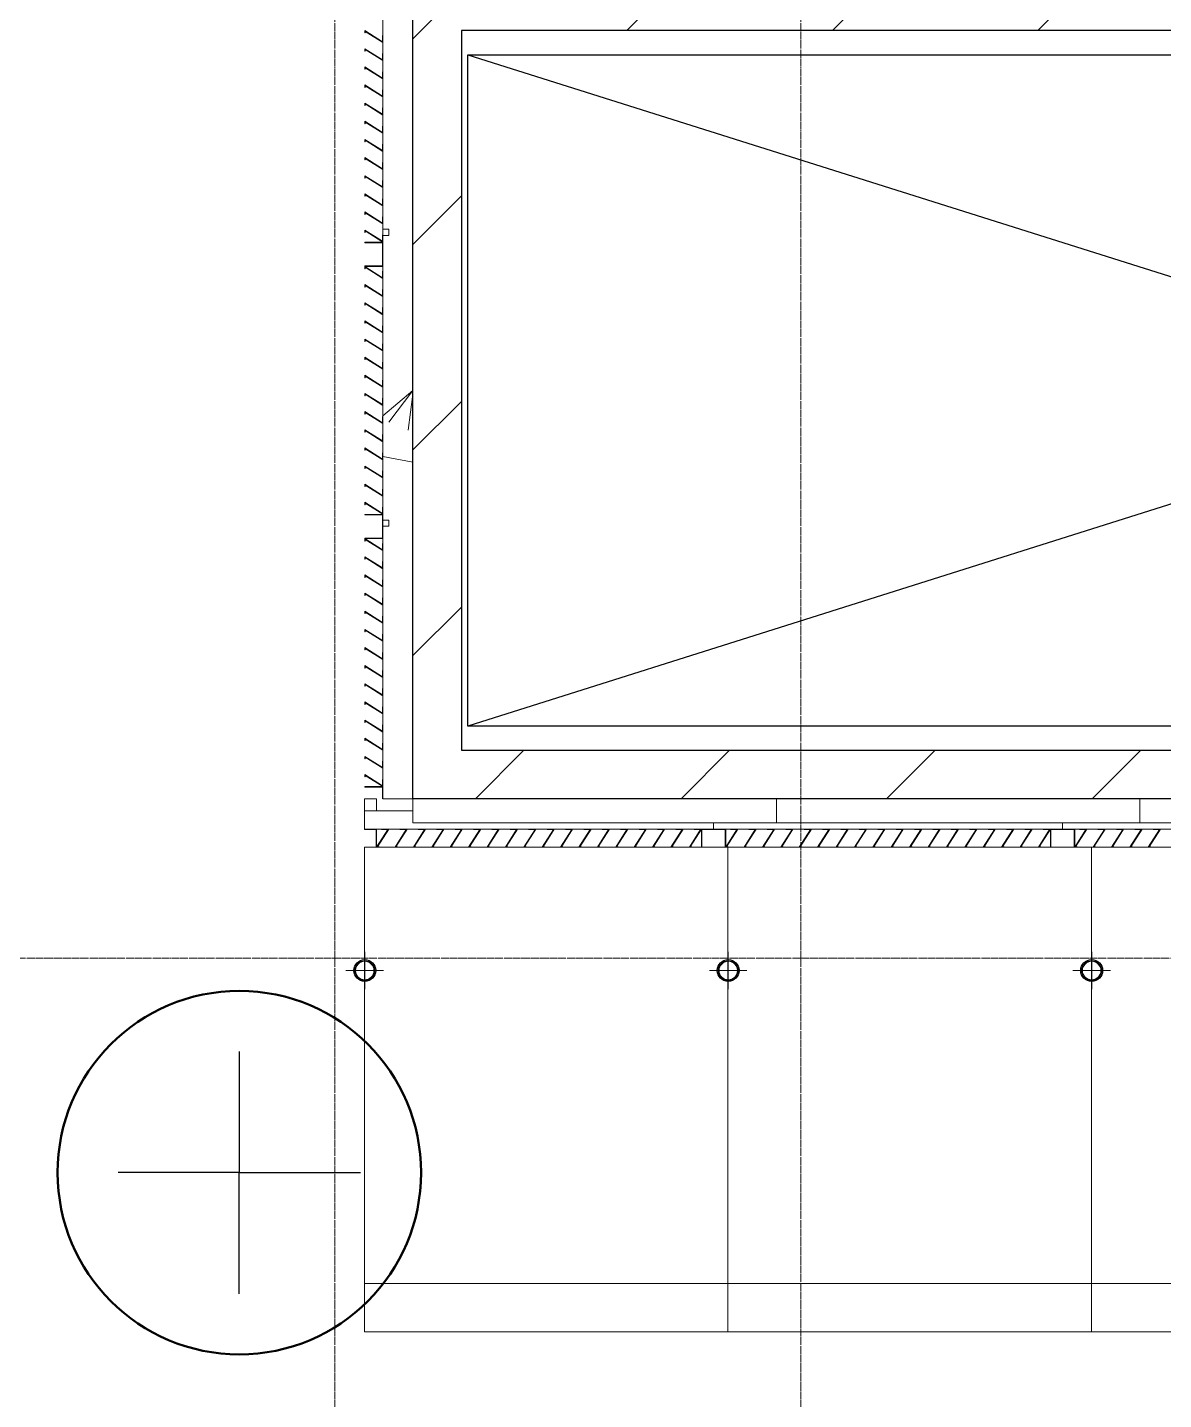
# Model space of a CAD drawing. Header units: millimetres. Extents: x 984 to 425800, y -34355 to 59419.
# Drawn here: x 121025 to 125713, y 10372 to 16035 of the extents above; entities that cross this region are included whole.
import ezdxf

# ---------------------------------------------------------------- set-up
doc = ezdxf.new("R2010")
doc.units = ezdxf.units.MM
doc.linetypes.add('DPA_Grid _ Level 100', pattern=[10, 5.5, -1.6, 1.3, -1.6])
for name, color, linetype, lineweight in [('_ _ A-DETL-OPENING', 1, 'Continuous', 25), ('A-ANNO-NOTE', 3, 'Continuous', 25), ('A-DETL-GENF', 2, 'Continuous', 35), ('A-GENM', 1, 'Continuous', 9), ('A-GLAZ-CURT', 2, 'Continuous', 9), ('A-WALL', 5, 'Continuous', 9), ('A-WALL-FNSH', 2, 'Continuous', 9), ('A-WALL-PATT', 1, 'Continuous', 9), ('E-LITE-EQPM', 2, 'Continuous', 9), ('S-GRID', 251, 'Continuous', 9)]:
    doc.layers.add(name, color=color, linetype=linetype, lineweight=lineweight)
pattern_1 = [(45, (1017098.17, 0), (-424.26407, 424.26407), [])]

# ---------------------------------------------------------------- blocks, each defined once
blk = doc.blocks.new('DPA_CP_Entrance Louver Grill Vertical Z - Louver Grill Vertical Z-V6-4110-01 GROUND LEVEL - REFLECTED CEILING PLAN')
at = {"layer": 'A-GLAZ-CURT'}
for p, q in [((-672.3, 127), (-672.3, 200)), ((-672.3, 200), (-670.3, 200)), ((-672.3, 199.9), (-672.3, 127)), ((-670.3, 200), (-670.3, 125)), ((-670.3, 125), (-670.3, 199.9)), ((670.3, 125), (670.3, 200)), ((670.3, 200), (672.3, 200)), ((670.3, 199.9), (670.3, 125)), ((672.3, 200), (672.3, 127)), ((672.3, 127), (672.3, 199.9)), ((-672.3, 127), (-720.3, 127)), ((-720.3, 127), (-720.3, 125)), ((-720.3, 125), (-720.3, 127)), ((-720.3, 127), (-672.3, 127)), ((-720.3, 125), (-670.3, 125)), ((-670.3, 125), (-720.3, 125)), ((-720.3, 100), (-720.3, 125)), ((-720.3, 125), (-720.3, 100)), ((720.3, 125), (-720.3, 125)), ((720.3, 125), (-720.3, 125)), ((-720.3, 100), (-720.3, 125)), ((-720.3, 125), (-720.3, 100)), ((720.3, 125), (-720.3, 125)), ((720.3, 125), (-720.3, 125)), ((670.3, 125), (720.3, 125)), ((720.3, 125), (670.3, 125)), ((720.3, 127), (672.3, 127)), ((672.3, 127), (720.3, 127)), ((720.3, 125), (720.3, 127)), ((720.3, 127), (720.3, 125)), ((720.3, 100), (720.3, 125)), ((720.3, 125), (720.3, 100)), ((720.3, 100), (720.3, 125)), ((720.3, 125), (720.3, 100)), ((-720.3, 0), (-670.3, 0)), ((-670.3, 0), (-720.3, 0)), ((670.3, 0), (720.3, 0)), ((720.3, 0), (670.3, 0))]:
    blk.add_line(p, q, dxfattribs=at)
blk = doc.blocks.new('DPA_CP_Entrance Louver Grill Vertical Z - Louver Grill Vertical Z-18397856-4110-01 GROUND LEVEL - REFLECTED CEILING PLAN')
at = {"layer": 'A-GLAZ-CURT'}
for p, q in [((-513.7, 200), (-513.7, 127)), ((-513.7, 127), (-513.7, 200)), ((-513.7, 200), (-511.7, 200)), ((-511.7, 125), (-511.7, 200)), ((-511.7, 200), (-511.7, 125)), ((511.7, 200), (511.7, 126)), ((511.7, 126), (511.7, 200)), ((511.7, 200), (513.7, 200)), ((513.7, 127), (513.7, 200)), ((513.7, 200), (513.7, 127)), ((-513.7, 127), (-561.7, 127)), ((-561.7, 127), (-513.7, 127)), ((-561.7, 50), (-561.7, 125)), ((-561.7, 125), (-561.7, 50)), ((-561.7, 50), (-561.7, 125)), ((-561.7, 125), (-561.7, 50)), ((561.7, 127), (513.7, 127)), ((513.7, 127), (561.7, 127)), ((-561.7, 50), (-561.7, 0)), ((-561.7, 0), (-561.7, 50))]:
    blk.add_line(p, q, dxfattribs=at)
blk = doc.blocks.new('DPA_CP_Entrance Louver Grill Vertical Z - Louver Grill Vertical Z-V10-4110-01 GROUND LEVEL - REFLECTED CEILING PLAN')
at = {"layer": 'A-GLAZ-CURT'}
for p, q in [((-513.7, 200), (-513.7, 127)), ((-513.7, 127), (-513.7, 200)), ((-513.7, 200), (-511.7, 200)), ((-511.7, 125.4), (-511.7, 200)), ((-511.7, 200), (-511.7, 125.4)), ((511.7, 200), (511.7, 126)), ((511.7, 126), (511.7, 200)), ((511.7, 200), (513.7, 200)), ((513.7, 127), (513.7, 200)), ((513.7, 200), (513.7, 127)), ((-513.7, 127), (-561.7, 127)), ((-561.7, 127), (-513.7, 127)), ((-458.3, 125), (-483.3, 125)), ((-458.3, 125), (-483.3, 125)), ((-458.3, 125), (-483.3, 125)), ((-458.3, 125), (-483.3, 125)), ((561.7, 127), (513.7, 127)), ((513.7, 127), (561.7, 127)), ((561.7, 50), (561.7, 125)), ((561.7, 125), (561.7, 50)), ((561.7, 50), (561.7, 125)), ((561.7, 125), (561.7, 50)), ((561.7, 0), (561.7, 50)), ((561.7, 50), (561.7, 0))]:
    blk.add_line(p, q, dxfattribs=at)
blk = doc.blocks.new('DPA_CP_Entrance Louver Grill Vertical Z - Louver Grill Vertical Z-V30-4110-01 GROUND LEVEL - REFLECTED CEILING PLAN')
at = {"layer": 'A-GLAZ-CURT'}
for p, q in [((-513.7, 200), (-513.7, 127)), ((-513.7, 127), (-513.7, 200)), ((-513.7, 200), (-511.7, 200)), ((-511.7, 126), (-511.7, 200)), ((-511.7, 200), (-511.7, 126)), ((511.7, 200), (511.7, 126)), ((511.7, 126), (511.7, 200)), ((511.7, 200), (513.7, 200)), ((513.7, 127), (513.7, 200)), ((513.7, 200), (513.7, 127)), ((-513.7, 127), (-561.7, 127)), ((-561.7, 127), (-513.7, 127)), ((-560, 125), (-535, 125)), ((-535, 125), (-560, 125)), ((-535, 125), (-560, 125)), ((-535, 125), (-560, 125)), ((-535, 125), (-560, 125)), ((-535, 125), (-560, 125)), ((561.7, 127), (513.7, 127)), ((513.7, 127), (561.7, 127))]:
    blk.add_line(p, q, dxfattribs=at)
blk = doc.blocks.new('DPA_CP_Entrance Louver Grill Vertical Z - Louver Grill Vertical Z-V31-4110-01 GROUND LEVEL - REFLECTED CEILING PLAN')
at = {"layer": 'A-GLAZ-CURT'}
for p, q in [((-672.3, 127), (-672.3, 200)), ((-672.3, 200), (-670.3, 200)), ((-672.3, 199.9), (-672.3, 127)), ((-670.3, 200), (-670.3, 125)), ((-670.3, 125), (-670.3, 199.9)), ((670.3, 125), (670.3, 200)), ((670.3, 200), (672.3, 200)), ((670.3, 199.9), (670.3, 125)), ((672.3, 200), (672.3, 127)), ((672.3, 127), (672.3, 199.9)), ((-672.3, 127), (-720.3, 127)), ((-720.3, 127), (-720.3, 125)), ((-720.3, 125), (-720.3, 127)), ((-720.3, 127), (-672.3, 127)), ((-720.3, 125), (-670.3, 125)), ((-670.3, 125), (-720.3, 125)), ((-720.3, 100), (-720.3, 125)), ((-720.3, 125), (-720.3, 100)), ((720.3, 125), (-720.3, 125)), ((720.3, 125), (-720.3, 125)), ((-720.3, 100), (-720.3, 125)), ((-720.3, 125), (-720.3, 100)), ((720.3, 125), (-720.3, 125)), ((720.3, 125), (-720.3, 125)), ((670.3, 125), (720.3, 125)), ((720.3, 125), (670.3, 125)), ((720.3, 127), (672.3, 127)), ((672.3, 127), (720.3, 127)), ((720.3, 125), (720.3, 127)), ((720.3, 127), (720.3, 125)), ((720.3, 50), (720.3, 125)), ((720.3, 125), (720.3, 50)), ((720.3, 50), (720.3, 125)), ((720.3, 125), (720.3, 50)), ((-720.3, 0), (-670.3, 0)), ((-670.3, 0), (-720.3, 0)), ((520.3, 50), (720.3, 50)), ((720.3, 50), (520.3, 50)), ((520.3, 50), (720.3, 50)), ((720.3, 50), (520.3, 50)), ((670.3, 50), (670.3, 0)), ((720.3, 50), (670.3, 50)), ((670.3, 50), (720.3, 50)), ((670.3, 0), (670.3, 50)), ((670.3, 0), (720.3, 0)), ((720.3, 0), (670.3, 0)), ((720.3, 0), (720.3, 50)), ((720.3, 50), (720.3, 0))]:
    blk.add_line(p, q, dxfattribs=at)
blk = doc.blocks.new('GM_Louver Grill Vertical Z - Z Profile-V36-4110-01 GROUND LEVEL - REFLECTED CEILING PLAN')
at = {"layer": 'A-GENM'}
for p, q in [((46.4, 73), (0.1, 0)), ((0.1, 0), (46.4, 73)), ((50, 75), (3.7, 2)), ((3.7, 2), (49.9, 74.9)), ((50, 75), (40, 75)), ((40, 75), (40, 73)), ((40, 73), (40, 75)), ((40, 75), (50, 75)), ((40, 73), (46.4, 73)), ((46.4, 73), (40, 73)), ((0.1, 0), (30, 0)), ((30, 0), (0.1, 0)), ((30, 2), (3.7, 2)), ((3.7, 2), (30, 2)), ((30, 0), (30, 2)), ((30, 2), (30, 0))]:
    blk.add_line(p, q, dxfattribs=at)
blk = doc.blocks.new('GM_Louver Grill Vertical Z - Z Profile-V43-4110-01 GROUND LEVEL - REFLECTED CEILING PLAN')
at = {"layer": 'A-GENM'}
for p, q in [((46.4, 73), (0.7, 1)), ((0.7, 1), (46.4, 73)), ((3.7, 2), (50, 75)), ((50, 75), (3.7, 2)), ((50, 75), (40, 75)), ((40, 75), (40, 73)), ((40, 73), (40, 75)), ((40, 75), (50, 75)), ((40, 73), (46.4, 73)), ((46.4, 73), (40, 73)), ((30, 2), (3.7, 2)), ((3.7, 2), (30, 2))]:
    blk.add_line(p, q, dxfattribs=at)
blk = doc.blocks.new('GM_Louver Grill Vertical Z - Z Profile-V44-4110-01 GROUND LEVEL - REFLECTED CEILING PLAN')
at = {"layer": 'A-GENM'}
for p, q in [((46.4, 73), (0.7, 1)), ((0.7, 1), (46.4, 73)), ((50, 75), (3.7, 2)), ((6.6, 6.5), (50, 75)), ((50, 75), (40, 75)), ((40, 75), (40, 73)), ((40, 73), (40, 75)), ((40, 75), (50, 75)), ((40, 73), (46.4, 73)), ((46.4, 73), (40, 73)), ((30, 2), (3.7, 2)), ((3.7, 2), (30, 2))]:
    blk.add_line(p, q, dxfattribs=at)
blk = doc.blocks.new('GM_Louver Grill Vertical Z - Z Profile-V45-4110-01 GROUND LEVEL - REFLECTED CEILING PLAN')
at = {"layer": 'A-GENM'}
for p, q in [((46.4, 73), (0.1, 0)), ((0.1, 0), (46.4, 73)), ((3.7, 2), (50, 75)), ((50, 75), (3.7, 2)), ((50, 75), (40, 75)), ((40, 75), (40, 73)), ((40, 73), (40, 75)), ((40, 75), (50, 75)), ((40, 73), (46.4, 73)), ((46.4, 73), (40, 73)), ((30, 2), (3.7, 2)), ((3.7, 2), (30, 2))]:
    blk.add_line(p, q, dxfattribs=at)
blk = doc.blocks.new('GM_Louver Grill Vertical Z - Z Profile-V46-4110-01 GROUND LEVEL - REFLECTED CEILING PLAN')
at = {"layer": 'A-GENM'}
for p, q in [((46.4, 73), (0.4, 0.4)), ((0.4, 0.4), (46.4, 73)), ((3.7, 2), (50, 75)), ((50, 75), (3.7, 2)), ((50, 75), (40, 75)), ((40, 75), (40, 73)), ((40, 73), (40, 75)), ((40, 75), (50, 75)), ((40, 73), (46.4, 73)), ((46.4, 73), (40, 73)), ((30, 2), (3.7, 2)), ((3.7, 2), (30, 2)), ((30, 0), (30, 2)), ((30, 2), (30, 0))]:
    blk.add_line(p, q, dxfattribs=at)
blk = doc.blocks.new('GM_Louver Grill Vertical Z - Z Profile-V60-4110-01 GROUND LEVEL - REFLECTED CEILING PLAN')
at = {"layer": 'A-GENM'}
for p, q in [((46.4, 73), (0.1, 0)), ((0.1, 0), (46.4, 73)), ((50, 75), (3.7, 2)), ((3.7, 2), (49.9, 74.9)), ((50, 75), (40, 75)), ((40, 75), (40, 73)), ((40, 73), (40, 75)), ((40, 75), (50, 75)), ((40, 73), (46.4, 73)), ((46.4, 73), (40, 73)), ((0.1, 0), (26.1, 0)), ((30, 0), (0.1, 0)), ((30, 2), (3.7, 2)), ((3.7, 2), (30, 2)), ((30, 0), (30, 2)), ((30, 2), (30, 0))]:
    blk.add_line(p, q, dxfattribs=at)
blk = doc.blocks.new('System Panel - Facade_Solid Panel 100mm-18344664-4110-01 GROUND LEVEL - REFLECTED CEILING PLAN')
at = {"layer": 'A-GLAZ-CURT'}
for p, q in [((-750, -150), (-750, -50)), ((-750, -50), (750, -50)), ((750, -50), (750, -150)), ((750, -150), (-750, -150))]:
    blk.add_line(p, q, dxfattribs=at)
blk = doc.blocks.new('DPA_CP_Entrance Canopy Lower - Depth 4200-17954607-4110-01 GROUND LEVEL - REFLECTED CEILING PLAN')
at = {"layer": 'A-GLAZ-CURT'}
for p, q in [((-894682.4, 11201.9), (-894682.4, 12652)), ((-894682.4, 12652), (-894682.4, 11203.2)), ((-893182.4, 12652), (-894682.4, 12652)), ((-893182.4, 12652), (-894682.4, 12652)), ((-894682.4, 12652), (-894682.4, 11252)), ((-894682.4, 11252), (-894682.4, 12652)), ((-894682.4, 12652), (-894632.4, 12652)), ((-894632.4, 12652), (-894682.4, 12652)), ((-894682.4, 10907), (-894682.4, 12652)), ((-894682.4, 12652), (-894682.4, 10852)), ((-893182.4, 12652), (-894682.4, 12652)), ((-893182.4, 12652), (-894682.4, 12652)), ((-893232.4, 12652), (-893182.4, 12652)), ((-893182.4, 12652), (-893232.4, 12652)), ((-893182.4, 11203.2), (-893182.4, 12652)), ((-893182.4, 12652), (-893182.4, 11201.9)), ((-893182.4, 12652), (-893182.4, 11252)), ((-893182.4, 11252), (-893182.4, 12652)), ((-893182.4, 10852), (-893182.4, 12652)), ((-893182.4, 12652), (-893182.4, 10907)), ((-894682.4, 11227), (-894682.4, 11252)), ((-894682.4, 11252), (-894682.4, 11232)), ((-894682.4, 11232), (-894682.4, 10987)), ((-894682.4, 10992), (-894682.4, 11227)), ((-893182.4, 11232), (-893182.4, 11252)), ((-893182.4, 11252), (-893182.4, 11227)), ((-893182.4, 10987), (-893182.4, 11232)), ((-893182.4, 11227), (-893182.4, 10992)), ((-894682.4, 10902), (-894682.4, 10992)), ((-894682.4, 10987), (-894682.4, 10907)), ((-893182.4, 10992), (-893182.4, 10902)), ((-893182.4, 10907), (-893182.4, 10987)), ((-894682.4, 10907), (-894682.4, 10937)), ((-894682.4, 10937), (-894682.4, 10907)), ((-894682.4, 10932), (-894682.4, 10902)), ((-894682.4, 10652), (-894682.4, 10932)), ((-893182.4, 10907), (-893182.4, 10937)), ((-893182.4, 10937), (-893182.4, 10907)), ((-893182.4, 10932), (-893182.4, 10652)), ((-893182.4, 10902), (-893182.4, 10932)), ((-894682.4, 10852), (-894682.4, 10902)), ((-894682.4, 10902), (-894682.4, 10652)), ((-893182.4, 10652), (-893182.4, 10902)), ((-893182.4, 10902), (-893182.4, 10852)), ((-893182.4, 10852), (-894682.4, 10852)), ((-893182.4, 10852), (-894682.4, 10852)), ((-893182.4, 10652), (-894682.4, 10652)), ((-893182.4, 10652), (-894682.4, 10652))]:
    blk.add_line(p, q, dxfattribs=at)
blk = doc.blocks.new('D1 - D1-12676964-4110-01 GROUND LEVEL - REFLECTED CEILING PLAN')
at = {"layer": 'A-DETL-GENF', "lineweight": 25}
for radius in [45, 40]:
    blk.add_circle((0, 0), radius, dxfattribs=at)
at = {"layer": 'E-LITE-EQPM'}
for p, q in [((0, 77.5), (0, -77.5)), ((-77.5, 0), (77.5, 0))]:
    blk.add_line(p, q, dxfattribs=at)
blk.add_circle((0, 0), 38, dxfattribs=at)
blk = doc.blocks.new('DPA_GM_ROW_Node - Small-3986038-4110-01 GROUND LEVEL - REFLECTED CEILING PLAN')
at = {"layer": 'A-ANNO-NOTE'}
for p, q in [((0, 1), (0, 0)), ((0, 0), (-1, 0)), ((0, 0), (1, 0)), ((0, -1), (0, 0))]:
    blk.add_line(p, q, dxfattribs=at)
at = {"layer": 'A-ANNO-NOTE', "lineweight": 50}
blk.add_circle((0, 0), 1.5, dxfattribs=at)

msp = doc.modelspace()

# ---------------------------------------------------------------- hatches: boundary and pattern name
at = {"layer": 'A-WALL-PATT'}
h = msp.add_hatch(dxfattribs=at)
h.set_pattern_fill('FP_5', color=256, angle=-230, style=0, pattern_type=2)
h.set_pattern_definition([(220, (122615.8, 14537), (318.8, -3643.7), [381, -4191]), (275, (122615.8, 14537), (-3821, 705), [304.8, -3352.8]), (169.55, (122642.4, 14233.4), (-3502.3, -2939), [323.8, -3561.8]), (223.82, (121600, 14537), (841, -5421.6), [571.5, -6286.5]), (173.36, (121670, 14085), (-4948.6, -4748), [485.7, -5342.7]), (278.82, (121600, 14537), (-4948.5, -4748), [457.2, -5029.2]), (249, (121853.8, 14029), (2045.3, -3032.3), [381, -4191]), (304, (121853.8, 14029), (-3683.8, -1236), [304.8, -3352.8]), (198.55, (122024.2, 13776.3), (-1638.4, -4268.3), [323.8, -3561.8]), (232.5, (122615.8, 14537), (-1691.1, -61.8), [167.64, -3144.5, 167.64, -6601.46]), (232.5, (122615.8, 14537), (-1691.1, -61.8), [-3479.8, -3235.96, 167.64, -3197.86]), (262.5, (122615.8, 14537), (-2003.6, -1336.4), [167.64, -1772.9, 167.64, -4351]), (262.5, (122615.8, 14537), (-2003.6, -1336.4), [-2108.2, -3068.3, 167.64, -1115.06]), (302.5, (122615.8, 15669.9), (114.6, -2711.8), [167.64, -1102.36, 167.64, -9052.56]), (302.5, (122615.8, 15669.9), (114.6, -2711.8), [-1437.64, -3794.76, 167.64, -5090.16]), (312.5, (122615.8, 16177.9), (-508.5, -2962.6), [167.6, -1483.4, 167.6, -6197.6]), (312.5, (122615.8, 16177.9), (-508.5, -2962.6), [-1818.6, -2463.8, 167.6, -3566.2])])
h.paths.add_polyline_path([(122490.8, 12852), (122615.8, 12852), (122615.8, 16222), (122490.8, 16222), (122490.8, 15202), (122515.8, 15202), (122515.8, 15177), (122490.8, 15177), (122490.8, 14002), (122515.8, 14002), (122515.8, 13977), (122490.8, 13977), (122490.8, 13432.7)])
h = msp.add_hatch(dxfattribs=at)
h.set_pattern_fill('FP_2', color=256, style=0, pattern_type=2)
h.set_pattern_definition(pattern_1)
h.paths.add_polyline_path([(131615.8, 16022), (131615.8, 16222), (122615.8, 16222), (122615.8, 16022), (128713.1, 16022)])
h = msp.add_hatch(dxfattribs=at)
h.set_pattern_fill('FP_2', color=256, style=0, pattern_type=2)
h.set_pattern_definition(pattern_1)
h.paths.add_polyline_path([(122615.8, 12852), (122815.8, 12852), (122815.8, 16022), (122615.8, 16022), (122615.8, 13432.7)])
h = msp.add_hatch(dxfattribs=at)
h.set_pattern_fill('FP_2', color=256, style=0, pattern_type=2)
h.set_pattern_definition(pattern_1)
h.paths.add_polyline_path([(131815.8, 12852), (131815.8, 13052), (122815.8, 13052), (122815.8, 12852), (131618.7, 12852)])

# ---------------------------------------------------------------- linework, layer by layer
at = {"layer": '_ _ A-DETL-OPENING'}
for p, q in [((131615.8, 15922), (122842.8, 13152)), ((122842.8, 15922), (131615.8, 13152)), ((122842.8, 13152), (122842.8, 15922)), ((122842.8, 15922), (131615.8, 15922)), ((131615.8, 13152), (122842.8, 13152))]:
    msp.add_line(p, q, dxfattribs=at)
at = {"layer": 'A-WALL', "color": 7, "lineweight": 25}
for p, q in [((122615.8, 16022), (122615.8, 16222)), ((122615.8, 12852), (122615.8, 16022)), ((131615.8, 16022), (122815.8, 16022)), ((122815.8, 16022), (122815.8, 13052)), ((122815.8, 13052), (131815.8, 13052)), ((122815.8, 12852), (122615.8, 12852)), ((131815.8, 12852), (122815.8, 12852))]:
    msp.add_line(p, q, dxfattribs=at)
at = {"layer": 'A-WALL-FNSH', "color": 250}
for p, q in [((122490.8, 15202), (122490.8, 16222)), ((122615.8, 16222), (122615.8, 12852)), ((122515.8, 15202), (122490.8, 15202)), ((122490.8, 14002), (122490.8, 15177)), ((122490.8, 15177), (122515.8, 15177)), ((122515.8, 15177), (122515.8, 15202)), ((122515.8, 14002), (122490.8, 14002)), ((122515.8, 13977), (122515.8, 14002)), ((122490.8, 12852), (122490.8, 13977)), ((122490.8, 13977), (122515.8, 13977)), ((122615.8, 12852), (122490.8, 12852))]:
    msp.add_line(p, q, dxfattribs=at)
at = {"layer": 'S-GRID', "linetype": 'DPA_Grid _ Level 100'}
for p, q in [((124215.8, -30742.3), (124215.8, 54919.2)), ((122292.8, -30742.3), (122292.8, 54038.7)), ((415577.1, 12194), (59238.8, 12194))]:
    msp.add_line(p, q, dxfattribs=at)

# ---------------------------------------------------------------- block references
at = {"layer": 'A-ANNO-NOTE', "xscale": 500, "yscale": 500, "zscale": 500}
msp.add_blockref('DPA_GM_ROW_Node - Small-3986038-4110-01 GROUND LEVEL - REFLECTED CEILING PLAN', (121899.1, 11308.8), dxfattribs=at)
at = {"layer": 'A-GENM'}
for name, p, rotation in [('GM_Louver Grill Vertical Z - Z Profile-V43-4110-01 GROUND LEVEL - REFLECTED CEILING PLAN', (122491.8, 15972.3), 90.00000000000006), ('GM_Louver Grill Vertical Z - Z Profile-V43-4110-01 GROUND LEVEL - REFLECTED CEILING PLAN', (122491.8, 15897.4), 90.00000000000006), ('GM_Louver Grill Vertical Z - Z Profile-V43-4110-01 GROUND LEVEL - REFLECTED CEILING PLAN', (122491.8, 15822.5), 90.00000000000006), ('GM_Louver Grill Vertical Z - Z Profile-V43-4110-01 GROUND LEVEL - REFLECTED CEILING PLAN', (122491.8, 15747.7), 90.00000000000006), ('GM_Louver Grill Vertical Z - Z Profile-V43-4110-01 GROUND LEVEL - REFLECTED CEILING PLAN', (122491.8, 15672.8), 90.00000000000006), ('GM_Louver Grill Vertical Z - Z Profile-V43-4110-01 GROUND LEVEL - REFLECTED CEILING PLAN', (122491.8, 15597.9), 90.00000000000006), ('GM_Louver Grill Vertical Z - Z Profile-V43-4110-01 GROUND LEVEL - REFLECTED CEILING PLAN', (122491.8, 15523), 90.00000000000006), ('GM_Louver Grill Vertical Z - Z Profile-V43-4110-01 GROUND LEVEL - REFLECTED CEILING PLAN', (122491.8, 15448.2), 90.00000000000006), ('GM_Louver Grill Vertical Z - Z Profile-V43-4110-01 GROUND LEVEL - REFLECTED CEILING PLAN', (122491.8, 15373.3), 90.00000000000006), ('GM_Louver Grill Vertical Z - Z Profile-V43-4110-01 GROUND LEVEL - REFLECTED CEILING PLAN', (122491.8, 15298.4), 90.00000000000006), ('GM_Louver Grill Vertical Z - Z Profile-V43-4110-01 GROUND LEVEL - REFLECTED CEILING PLAN', (122491.8, 15223.6), 90.00000000000006), ('GM_Louver Grill Vertical Z - Z Profile-V46-4110-01 GROUND LEVEL - REFLECTED CEILING PLAN', (122491.8, 15148.7), 90.00000000000006), ('GM_Louver Grill Vertical Z - Z Profile-V43-4110-01 GROUND LEVEL - REFLECTED CEILING PLAN', (122491.8, 14998.7), 90.00000000000006), ('GM_Louver Grill Vertical Z - Z Profile-V43-4110-01 GROUND LEVEL - REFLECTED CEILING PLAN', (122491.8, 14923.8), 90.00000000000006), ('GM_Louver Grill Vertical Z - Z Profile-V43-4110-01 GROUND LEVEL - REFLECTED CEILING PLAN', (122491.8, 14848.9), 90.00000000000006), ('GM_Louver Grill Vertical Z - Z Profile-V43-4110-01 GROUND LEVEL - REFLECTED CEILING PLAN', (122491.8, 14774.1), 90.00000000000006), ('GM_Louver Grill Vertical Z - Z Profile-V43-4110-01 GROUND LEVEL - REFLECTED CEILING PLAN', (122491.8, 14699.2), 90.00000000000006), ('GM_Louver Grill Vertical Z - Z Profile-V43-4110-01 GROUND LEVEL - REFLECTED CEILING PLAN', (122491.8, 14624.3), 90.00000000000006), ('GM_Louver Grill Vertical Z - Z Profile-V43-4110-01 GROUND LEVEL - REFLECTED CEILING PLAN', (122491.8, 14549.5), 90.00000000000006), ('GM_Louver Grill Vertical Z - Z Profile-V43-4110-01 GROUND LEVEL - REFLECTED CEILING PLAN', (122491.8, 14474.6), 90.00000000000006), ('GM_Louver Grill Vertical Z - Z Profile-V43-4110-01 GROUND LEVEL - REFLECTED CEILING PLAN', (122491.8, 14399.7), 90.00000000000006), ('GM_Louver Grill Vertical Z - Z Profile-V43-4110-01 GROUND LEVEL - REFLECTED CEILING PLAN', (122491.8, 14324.8), 90.00000000000006), ('GM_Louver Grill Vertical Z - Z Profile-V43-4110-01 GROUND LEVEL - REFLECTED CEILING PLAN', (122491.8, 14250), 90.00000000000006), ('GM_Louver Grill Vertical Z - Z Profile-V43-4110-01 GROUND LEVEL - REFLECTED CEILING PLAN', (122491.8, 14175.1), 90.00000000000006), ('GM_Louver Grill Vertical Z - Z Profile-V43-4110-01 GROUND LEVEL - REFLECTED CEILING PLAN', (122491.8, 14100.2), 90.00000000000006), ('GM_Louver Grill Vertical Z - Z Profile-V43-4110-01 GROUND LEVEL - REFLECTED CEILING PLAN', (122491.8, 14025.4), 90.00000000000006), ('GM_Louver Grill Vertical Z - Z Profile-V43-4110-01 GROUND LEVEL - REFLECTED CEILING PLAN', (122491.8, 13875.4), 90.00000000000006), ('GM_Louver Grill Vertical Z - Z Profile-V43-4110-01 GROUND LEVEL - REFLECTED CEILING PLAN', (122491.8, 13800.5), 90.00000000000006), ('GM_Louver Grill Vertical Z - Z Profile-V43-4110-01 GROUND LEVEL - REFLECTED CEILING PLAN', (122491.8, 13725.6), 90.00000000000006), ('GM_Louver Grill Vertical Z - Z Profile-V43-4110-01 GROUND LEVEL - REFLECTED CEILING PLAN', (122491.8, 13650.7), 90.00000000000006), ('GM_Louver Grill Vertical Z - Z Profile-V43-4110-01 GROUND LEVEL - REFLECTED CEILING PLAN', (122491.8, 13575.9), 90.00000000000006), ('GM_Louver Grill Vertical Z - Z Profile-V43-4110-01 GROUND LEVEL - REFLECTED CEILING PLAN', (122491.8, 13501), 90.00000000000006), ('GM_Louver Grill Vertical Z - Z Profile-V44-4110-01 GROUND LEVEL - REFLECTED CEILING PLAN', (122491.8, 13426.1), 90.00000000000006), ('GM_Louver Grill Vertical Z - Z Profile-V43-4110-01 GROUND LEVEL - REFLECTED CEILING PLAN', (122491.8, 13351.3), 90.00000000000006), ('GM_Louver Grill Vertical Z - Z Profile-V43-4110-01 GROUND LEVEL - REFLECTED CEILING PLAN', (122491.8, 13276.4), 90.00000000000006), ('GM_Louver Grill Vertical Z - Z Profile-V43-4110-01 GROUND LEVEL - REFLECTED CEILING PLAN', (122491.8, 13201.5), 90.00000000000006), ('GM_Louver Grill Vertical Z - Z Profile-V43-4110-01 GROUND LEVEL - REFLECTED CEILING PLAN', (122491.8, 13126.6), 90.00000000000006), ('GM_Louver Grill Vertical Z - Z Profile-V43-4110-01 GROUND LEVEL - REFLECTED CEILING PLAN', (122491.8, 13051.8), 90.00000000000006), ('GM_Louver Grill Vertical Z - Z Profile-V43-4110-01 GROUND LEVEL - REFLECTED CEILING PLAN', (122491.8, 12976.9), 90.00000000000006), ('GM_Louver Grill Vertical Z - Z Profile-V45-4110-01 GROUND LEVEL - REFLECTED CEILING PLAN', (122491.8, 12902), 90.00000000000006), ('GM_Louver Grill Vertical Z - Z Profile-V36-4110-01 GROUND LEVEL - REFLECTED CEILING PLAN', (122515.8, 12727), 180), ('GM_Louver Grill Vertical Z - Z Profile-V36-4110-01 GROUND LEVEL - REFLECTED CEILING PLAN', (122591.7, 12727), 180), ('GM_Louver Grill Vertical Z - Z Profile-V36-4110-01 GROUND LEVEL - REFLECTED CEILING PLAN', (122667.6, 12727), 180), ('GM_Louver Grill Vertical Z - Z Profile-V36-4110-01 GROUND LEVEL - REFLECTED CEILING PLAN', (122743.5, 12727), 180), ('GM_Louver Grill Vertical Z - Z Profile-V36-4110-01 GROUND LEVEL - REFLECTED CEILING PLAN', (122819.5, 12727), 180), ('GM_Louver Grill Vertical Z - Z Profile-V36-4110-01 GROUND LEVEL - REFLECTED CEILING PLAN', (122895.4, 12727), 180), ('GM_Louver Grill Vertical Z - Z Profile-V36-4110-01 GROUND LEVEL - REFLECTED CEILING PLAN', (122971.3, 12727), 180), ('GM_Louver Grill Vertical Z - Z Profile-V36-4110-01 GROUND LEVEL - REFLECTED CEILING PLAN', (123047.2, 12727), 180), ('GM_Louver Grill Vertical Z - Z Profile-V36-4110-01 GROUND LEVEL - REFLECTED CEILING PLAN', (123123.1, 12727), 180), ('GM_Louver Grill Vertical Z - Z Profile-V36-4110-01 GROUND LEVEL - REFLECTED CEILING PLAN', (123199, 12727), 180), ('GM_Louver Grill Vertical Z - Z Profile-V36-4110-01 GROUND LEVEL - REFLECTED CEILING PLAN', (123274.9, 12727), 180), ('GM_Louver Grill Vertical Z - Z Profile-V36-4110-01 GROUND LEVEL - REFLECTED CEILING PLAN', (123350.9, 12727), 180), ('GM_Louver Grill Vertical Z - Z Profile-V36-4110-01 GROUND LEVEL - REFLECTED CEILING PLAN', (123426.8, 12727), 180), ('GM_Louver Grill Vertical Z - Z Profile-V36-4110-01 GROUND LEVEL - REFLECTED CEILING PLAN', (123502.7, 12727), 180), ('GM_Louver Grill Vertical Z - Z Profile-V36-4110-01 GROUND LEVEL - REFLECTED CEILING PLAN', (123578.6, 12727), 180), ('GM_Louver Grill Vertical Z - Z Profile-V60-4110-01 GROUND LEVEL - REFLECTED CEILING PLAN', (123654.5, 12727), 180), ('GM_Louver Grill Vertical Z - Z Profile-V36-4110-01 GROUND LEVEL - REFLECTED CEILING PLAN', (123730.4, 12727), 180), ('GM_Louver Grill Vertical Z - Z Profile-V36-4110-01 GROUND LEVEL - REFLECTED CEILING PLAN', (123806.4, 12727), 180), ('GM_Louver Grill Vertical Z - Z Profile-V36-4110-01 GROUND LEVEL - REFLECTED CEILING PLAN', (123956.4, 12727), 180), ('GM_Louver Grill Vertical Z - Z Profile-V36-4110-01 GROUND LEVEL - REFLECTED CEILING PLAN', (124032.3, 12727), 180), ('GM_Louver Grill Vertical Z - Z Profile-V36-4110-01 GROUND LEVEL - REFLECTED CEILING PLAN', (124108.2, 12727), 180), ('GM_Louver Grill Vertical Z - Z Profile-V36-4110-01 GROUND LEVEL - REFLECTED CEILING PLAN', (124184.1, 12727), 180), ('GM_Louver Grill Vertical Z - Z Profile-V36-4110-01 GROUND LEVEL - REFLECTED CEILING PLAN', (124260, 12727), 180), ('GM_Louver Grill Vertical Z - Z Profile-V36-4110-01 GROUND LEVEL - REFLECTED CEILING PLAN', (124335.9, 12727), 180), ('GM_Louver Grill Vertical Z - Z Profile-V36-4110-01 GROUND LEVEL - REFLECTED CEILING PLAN', (124411.8, 12727), 180), ('GM_Louver Grill Vertical Z - Z Profile-V36-4110-01 GROUND LEVEL - REFLECTED CEILING PLAN', (124487.8, 12727), 180), ('GM_Louver Grill Vertical Z - Z Profile-V36-4110-01 GROUND LEVEL - REFLECTED CEILING PLAN', (124563.7, 12727), 180), ('GM_Louver Grill Vertical Z - Z Profile-V36-4110-01 GROUND LEVEL - REFLECTED CEILING PLAN', (124639.6, 12727), 180), ('GM_Louver Grill Vertical Z - Z Profile-V36-4110-01 GROUND LEVEL - REFLECTED CEILING PLAN', (124715.5, 12727), 180), ('GM_Louver Grill Vertical Z - Z Profile-V36-4110-01 GROUND LEVEL - REFLECTED CEILING PLAN', (124791.4, 12727), 180), ('GM_Louver Grill Vertical Z - Z Profile-V36-4110-01 GROUND LEVEL - REFLECTED CEILING PLAN', (124867.3, 12727), 180), ('GM_Louver Grill Vertical Z - Z Profile-V36-4110-01 GROUND LEVEL - REFLECTED CEILING PLAN', (124943.2, 12727), 180), ('GM_Louver Grill Vertical Z - Z Profile-V36-4110-01 GROUND LEVEL - REFLECTED CEILING PLAN', (125019.2, 12727), 180), ('GM_Louver Grill Vertical Z - Z Profile-V36-4110-01 GROUND LEVEL - REFLECTED CEILING PLAN', (125095.1, 12727), 180), ('GM_Louver Grill Vertical Z - Z Profile-V36-4110-01 GROUND LEVEL - REFLECTED CEILING PLAN', (125171, 12727), 180), ('GM_Louver Grill Vertical Z - Z Profile-V36-4110-01 GROUND LEVEL - REFLECTED CEILING PLAN', (125246.9, 12727), 180), ('GM_Louver Grill Vertical Z - Z Profile-V36-4110-01 GROUND LEVEL - REFLECTED CEILING PLAN', (125396.9, 12727), 180), ('GM_Louver Grill Vertical Z - Z Profile-V36-4110-01 GROUND LEVEL - REFLECTED CEILING PLAN', (125472.8, 12727), 180), ('GM_Louver Grill Vertical Z - Z Profile-V36-4110-01 GROUND LEVEL - REFLECTED CEILING PLAN', (125548.7, 12727), 180), ('GM_Louver Grill Vertical Z - Z Profile-V36-4110-01 GROUND LEVEL - REFLECTED CEILING PLAN', (125624.7, 12727), 180), ('GM_Louver Grill Vertical Z - Z Profile-V36-4110-01 GROUND LEVEL - REFLECTED CEILING PLAN', (125700.6, 12727), 180)]:
    msp.add_blockref(name, p, dxfattribs=dict(at, rotation=rotation))
at = {"layer": 'A-GLAZ-CURT'}
for name, p, rotation in [('DPA_CP_Entrance Louver Grill Vertical Z - Louver Grill Vertical Z-V10-4110-01 GROUND LEVEL - REFLECTED CEILING PLAN', (122616.8, 15660.4), 90.00000000000006), ('DPA_CP_Entrance Louver Grill Vertical Z - Louver Grill Vertical Z-V30-4110-01 GROUND LEVEL - REFLECTED CEILING PLAN', (122616.8, 14537), 90.00000000000006), ('DPA_CP_Entrance Louver Grill Vertical Z - Louver Grill Vertical Z-18397856-4110-01 GROUND LEVEL - REFLECTED CEILING PLAN', (122616.8, 13413.7), 90.00000000000006), ('DPA_CP_Entrance Louver Grill Vertical Z - Louver Grill Vertical Z-V31-4110-01 GROUND LEVEL - REFLECTED CEILING PLAN', (123136.1, 12852), 180), ('DPA_CP_Entrance Louver Grill Vertical Z - Louver Grill Vertical Z-V6-4110-01 GROUND LEVEL - REFLECTED CEILING PLAN', (124576.6, 12852), 180), ('DPA_CP_Entrance Louver Grill Vertical Z - Louver Grill Vertical Z-V6-4110-01 GROUND LEVEL - REFLECTED CEILING PLAN', (126017.2, 12852), 180)]:
    msp.add_blockref(name, p, dxfattribs=dict(at, rotation=rotation))
for name, p in [('System Panel - Facade_Solid Panel 100mm-18344664-4110-01 GROUND LEVEL - REFLECTED CEILING PLAN', (123365.8, 12902)), ('System Panel - Facade_Solid Panel 100mm-18344664-4110-01 GROUND LEVEL - REFLECTED CEILING PLAN', (124865.8, 12902)), ('System Panel - Facade_Solid Panel 100mm-18344664-4110-01 GROUND LEVEL - REFLECTED CEILING PLAN', (126365.8, 12902)), ('DPA_CP_Entrance Canopy Lower - Depth 4200-17954607-4110-01 GROUND LEVEL - REFLECTED CEILING PLAN', (1017098.2, 0)), ('DPA_CP_Entrance Canopy Lower - Depth 4200-17954607-4110-01 GROUND LEVEL - REFLECTED CEILING PLAN', (1018598.2, 0)), ('DPA_CP_Entrance Canopy Lower - Depth 4200-17954607-4110-01 GROUND LEVEL - REFLECTED CEILING PLAN', (1020098.2, 0))]:
    msp.add_blockref(name, p, dxfattribs=at)
at = {"layer": 'E-LITE-EQPM'}
for p in [(122416.8, 12143), (123916.8, 12143), (125416.8, 12143)]:
    msp.add_blockref('D1 - D1-12676964-4110-01 GROUND LEVEL - REFLECTED CEILING PLAN', p, dxfattribs=at)

doc.saveas('drawing.dxf')
